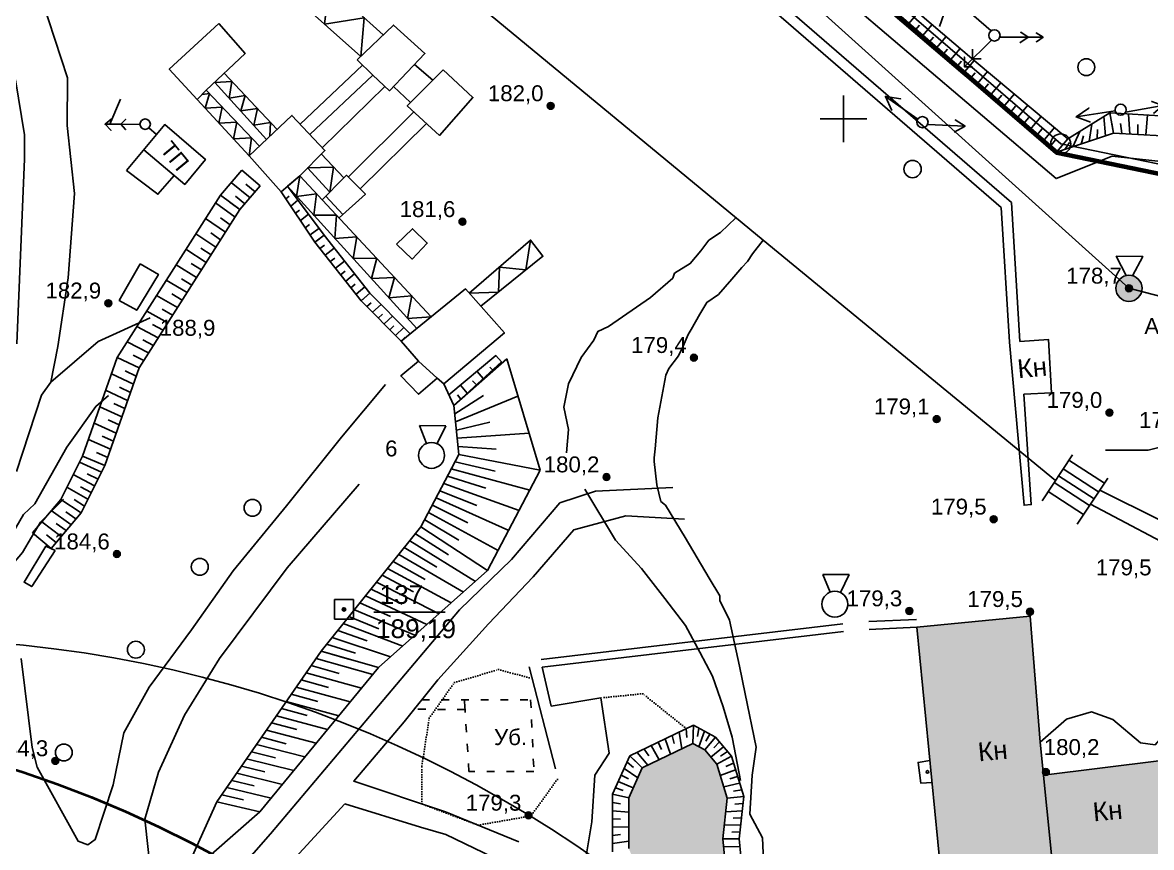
# Model space of a CAD drawing. Header units: millimetres. Extents: x 6127 to 9314, y 4730 to 7085.
# Drawn here: x 7224.8 to 7465.7, y 6244.3 to 6420.5 of the extents above; entities that cross this region are included whole.
import ezdxf

# ---------------------------------------------------------------- set-up
doc = ezdxf.new("R2010")
doc.units = ezdxf.units.MM
doc.header["$LTSCALE"] = 0.7
doc.linetypes.add('ACAD_ISO03W100', pattern=[30, 12, -18])
doc.linetypes.add('ACAD_ISO07W100', pattern=[3, 0, -3])
for name, color, linetype in [('відм', 14, 'Continuous'), ('горизонталі', 22, 'Continuous'), ('горный отвод', 7, 'Continuous'), ('дерево', 7, 'Continuous'), ('кущ', 7, 'Continuous'), ('Откос', 7, 'Continuous'), ('чорн', 255, 'Continuous')]:
    doc.layers.add(name, color=color, linetype=linetype)
doc.layers.add('ИзосеймРадиус', color=90, linetype='Continuous', lineweight=30)
doc.styles.get("Standard").update_dxf_attribs({"font": 'arial.ttf'})

msp = doc.modelspace()

# ---------------------------------------------------------------- hatches: boundary and pattern name
at = {"layer": 'відм', "ltscale": 0.2, "true_color": 0x000000}
h = msp.add_hatch(color=18, dxfattribs=at)
h.dxf.hatch_style = 1
h.paths.add_polyline_path([(7338.22, 6402.75, 1), (7336.76, 6402.75, 1)])
h = msp.add_hatch(color=18, dxfattribs=at)
h.dxf.hatch_style = 1
h.paths.add_polyline_path([(7319.39, 6377.99, 1), (7317.93, 6378, 1)])
h = msp.add_hatch(color=18, dxfattribs=at)
h.dxf.hatch_style = 1
h.paths.add_polyline_path([(7461.69, 6363.77, 1), (7460.22, 6363.77, 1)])
h = msp.add_hatch(color=18, dxfattribs=at)
h.dxf.hatch_style = 1
h.paths.add_polyline_path([(7243.78, 6360.59, 1), (7242.32, 6360.59, 1)])
h = msp.add_hatch(color=18, dxfattribs=at)
h.dxf.hatch_style = 1
h.paths.add_polyline_path([(7368.79, 6348.95, 1), (7367.33, 6348.95, 1)])
h = msp.add_hatch(color=18, dxfattribs=at)
h.dxf.hatch_style = 1
h.paths.add_polyline_path([(7457.51, 6337.22, 1), (7456.04, 6337.22, 1)])
h = msp.add_hatch(color=18, dxfattribs=at)
h.dxf.hatch_style = 1
h.paths.add_polyline_path([(7420.62, 6335.83, 1), (7419.16, 6335.83, 1)])
h = msp.add_hatch(color=18, dxfattribs=at)
h.dxf.hatch_style = 1
h.paths.add_polyline_path([(7350.15, 6323.45, 1), (7348.68, 6323.45, 1)])
h = msp.add_hatch(color=18, dxfattribs=at)
h.dxf.hatch_style = 1
h.paths.add_polyline_path([(7432.8, 6314.43, 1), (7431.34, 6314.44, 1)])
h = msp.add_hatch(color=18, dxfattribs=at)
h.dxf.hatch_style = 1
h.paths.add_polyline_path([(7245.62, 6307, 1), (7244.16, 6307, 1)])
h = msp.add_hatch(color=18, dxfattribs=at)
h.dxf.hatch_style = 1
h.paths.add_polyline_path([(7414.8, 6294.84, 1), (7413.33, 6294.84, 1)])
h = msp.add_hatch(color=18, dxfattribs=at)
h.dxf.hatch_style = 1
h.paths.add_polyline_path([(7440.55, 6294.69, 1), (7439.09, 6294.69, 1)])
h = msp.add_hatch(color=18, dxfattribs=at)
h.dxf.hatch_style = 1
h.paths.add_polyline_path([(7232.49, 6262.82, 1), (7231.02, 6262.82, 1)])
h = msp.add_hatch(color=18, dxfattribs=at)
h.dxf.hatch_style = 1
h.paths.add_polyline_path([(7443.94, 6260.44, 1), (7442.48, 6260.44, 1)])
h = msp.add_hatch(color=18, dxfattribs=at)
h.dxf.hatch_style = 1
h.paths.add_polyline_path([(7333.49, 6251.19, 1), (7332.02, 6251.19, 1)])
at = {"layer": 'чорн', "ltscale": 0.2}
h = msp.add_hatch(color=2, dxfattribs=at)
h.dxf.hatch_style = 1
h.paths.add_polyline_path([(7089.1, 6451.68), (7081.98, 6435.76), (7110.77, 6424.73), (7117.27, 6440.45)])
h.paths.add_polyline_path([(7142.42, 6422.35), (7135.94, 6417.95), (7142.08, 6408.81), (7139.29, 6406.61), (7144.8, 6399.87), (7153.1, 6405.91), (7153.26, 6407.27)])
h.paths.add_polyline_path([(7167.57, 6467.14), (7161.37, 6460.44), (7176.32, 6447.96), (7186.31, 6458.86), (7181.36, 6462.95), (7177.65, 6459.21)])
h.paths.add_polyline_path([(7337.2, 6163.56), (7317.34, 6169.78), (7314.83, 6161.88), (7335.27, 6155.81)])
h.paths.add_polyline_path([(7442.68, 6259.93, -0.347605), (7442.59, 6260.83), (7441.99, 6266.81), (7439.88, 6293.76), (7415.69, 6291.4), (7421.32, 6233.26, -0.429974), (7422.08, 6232.52), (7426.98, 6232.96), (7445.21, 6234.83)])
h.paths.add_polyline_path([(7467.35, 6262.85), (7443.71, 6259.9, -0.319893), (7442.86, 6259.79), (7442.7, 6259.77), (7445.21, 6234.83), (7470.18, 6237.38)])
h.paths.add_polyline_path([(7470.18, 6237.38), (7445.21, 6234.83), (7446.19, 6224.99), (7471.19, 6228.29)])
h.paths.add_polyline_path([(7490.17, 6202.85), (7453.53, 6198.83), (7455.63, 6173.52), (7492.33, 6178.02)])
h.paths.add_polyline_path([(7502.15, 6204.16), (7490.17, 6202.85), (7492.33, 6178.02), (7503.32, 6179.37)])
h.paths.add_polyline_path([(7489.79, 6264.41), (7484.64, 6263.85), (7484.21, 6266.64), (7476.61, 6265.78), (7481.26, 6230.53), (7494.81, 6231.9)])
h.paths.add_polyline_path([(7605.91, 6233.57), (7576.31, 6235.14), (7575.5, 6215.55), (7605.11, 6214.88)])
h.paths.add_polyline_path([(7635.46, 6231.28), (7616.46, 6232.2), (7615.78, 6219.39), (7634.86, 6218.65)])
h.paths.add_polyline_path([(7629.1, 6237.04), (7616.76, 6237.44), (7616.46, 6232.2), (7629.1, 6231.59)])
h.paths.add_polyline_path([(7541.73, 6281.35), (7539.44, 6275.22), (7543.85, 6273.77), (7543.04, 6272.05), (7551.3, 6269.4), (7552.62, 6272.72), (7578.65, 6264.84), (7579.55, 6267.98), (7579.55, 6269.81)])
h.paths.add_polyline_path([(7607.16, 6261.15), (7582.56, 6262.48), (7582.55, 6254.24), (7607.15, 6253.63)])
h.paths.add_polyline_path([(7657.49, 6203.44), (7643.22, 6202.27), (7645.02, 6189.86), (7658.59, 6191.58)])
h.paths.add_polyline_path([(7634.29, 6198.53), (7600.66, 6194.64), (7601.56, 6187.72), (7601.95, 6184.1), (7635.22, 6188.13)])
h.paths.add_polyline_path([(7643.46, 6096.07), (7629.22, 6094.03), (7629.87, 6087.95), (7632.94, 6088.41), (7633.21, 6086.21), (7636.12, 6086.6), (7635.87, 6088.8), (7638.97, 6089.28), (7639.31, 6086.81), (7642.08, 6087.17), (7641.78, 6089.71), (7644.34, 6090.06)])
h.paths.add_polyline_path([(7094.55, 6434.2), (7101.96, 6431.47), (7104.38, 6438.05), (7096.97, 6440.78)], flags=24)
h.paths.add_polyline_path([(7139.86, 6410.84), (7144.87, 6404.74), (7150.29, 6409.18), (7145.27, 6415.29)], flags=25)
h.paths.add_polyline_path([(7168.77, 6455.18), (7176.18, 6452.45), (7178.6, 6459.03), (7171.19, 6461.76)], flags=24)
h.paths.add_polyline_path([(7427.66, 6260.39), (7435.96, 6261.18), (7435.18, 6269.38), (7426.88, 6268.59)], flags=24)
h.paths.add_polyline_path([(7452.2, 6247.57), (7460.5, 6248.36), (7459.72, 6256.56), (7451.42, 6255.77)], flags=24)
h.paths.add_polyline_path([(7456.28, 6226.73), (7464.58, 6227.52), (7463.8, 6235.73), (7455.5, 6234.94)], flags=24)
h.paths.add_polyline_path([(7468.9, 6181.83), (7477.2, 6182.62), (7476.42, 6190.83), (7468.12, 6190.04)], flags=24)
h.paths.add_polyline_path([(7493.22, 6185.32), (7501.53, 6186.11), (7500.75, 6194.32), (7492.44, 6193.53)], flags=24)
h.paths.add_polyline_path([(7480.81, 6242.64), (7489.11, 6243.43), (7488.33, 6251.63), (7480.02, 6250.84)], flags=24)
h.paths.add_polyline_path([(7586.89, 6219.95), (7595.2, 6220.74), (7594.42, 6228.94), (7586.11, 6228.15)], flags=24)
h.paths.add_polyline_path([(7621.86, 6220.53), (7630.16, 6221.32), (7629.38, 6229.53), (7621.08, 6228.74)], flags=24)
h.paths.add_polyline_path([(7544.36, 6271.72), (7552.66, 6272.51), (7551.88, 6280.71), (7543.58, 6279.92)], flags=24)
h.paths.add_polyline_path([(7589.26, 6253.03), (7597.57, 6253.82), (7596.79, 6262.03), (7588.48, 6261.24)], flags=9)
h.paths.add_polyline_path([(7647.29, 6193.03), (7655.59, 6193.82), (7654.81, 6202.03), (7646.51, 6201.24)], flags=24)
h.paths.add_polyline_path([(7615.11, 6184.68), (7623.41, 6185.47), (7622.63, 6193.68), (7614.33, 6192.89)], flags=25)
h.paths.add_polyline_path([(7631.58, 6087.21), (7639.89, 6088), (7639.1, 6096.2), (7630.8, 6095.41)], flags=9)
at = {"layer": 'чорн', "ltscale": 0.2, "true_color": 0x000000, "transparency": 33554687}
h = msp.add_hatch(color=18, dxfattribs=at)
h.dxf.hatch_style = 1
h.paths.add_polyline_path([(7463.74, 6363.77, 1), (7458.17, 6363.77, 1)])
at = {"layer": 'чорн', "ltscale": 0.2, "true_color": 0x000000}
h = msp.add_hatch(color=18, dxfattribs=at)
h.dxf.hatch_style = 1
h.paths.add_polyline_path([(7293.74, 6295.17, 1), (7293, 6295.17, 1)])
h = msp.add_hatch(color=18, dxfattribs=at)
h.dxf.hatch_style = 1
h.paths.add_polyline_path([(7354.16, 6254.93), (7354.15, 6244.12), (7357.28, 6236.9), (7363.18, 6231.66), (7371.9, 6229.86), (7374.37, 6231.09), (7375.05, 6237.89), (7374.28, 6246.15), (7375.18, 6254.84), (7372.95, 6262.11), (7370.43, 6265.16), (7367.87, 6266.53), (7357.06, 6261.32)])

# ---------------------------------------------------------------- linework, layer by layer
at = {"color": 18, "ltscale": 0.2, "true_color": 0x000000, "transparency": 33554687}
for p, q in [((7190.9, 6607.09), (7460.95, 6363.77)), ((7460.95, 6363.77), (7619.62, 6322.79))]:
    msp.add_line(p, q, dxfattribs=at)
at = {"color": 1, "ltscale": 0.2, "transparency": 33554687}
msp.add_circle((7198.6, 6030.85), 258, dxfattribs=at)
at = {"layer": 'відм', "color": 18, "ltscale": 0.2, "true_color": 0x000000}
for centre in [(7337.49, 6402.75), (7318.66, 6377.99), (7460.95, 6363.77), (7243.05, 6360.59), (7368.06, 6348.95), (7456.78, 6337.22), (7419.89, 6335.83), (7349.41, 6323.45), (7432.07, 6314.44), (7244.89, 6307), (7414.06, 6294.84), (7439.82, 6294.69), (7231.75, 6262.82), (7443.21, 6260.44), (7332.76, 6251.19)]:
    msp.add_circle(centre, 0.733, dxfattribs=at)
at = {"layer": 'горизонталі', "color": 18, "true_color": 0x000000}
for points in [[(7477.69, 6452.72), (7463.11, 6447.81), (7452.89, 6444.38), (7445.12, 6439.17), (7438.61, 6434.81), (7432.12, 6428.64), (7429.84, 6426.47), (7425.04, 6425.63), (7421.4, 6422.36), (7420.52, 6419.72)], [(7340.88, 6328.64), (7341.31, 6333.62), (7340.27, 6338.4), (7341.32, 6343.37), (7344.02, 6348.97), (7346.72, 6352.7), (7347.55, 6354.57), (7349.84, 6355.61), (7358.77, 6361.82), (7363.54, 6365.96), (7363.96, 6367), (7367.28, 6369.07), (7369.57, 6371.77), (7371.23, 6374.05), (7373.72, 6375.7), (7377.05, 6378.81)], [(7383.1, 6238.16), (7382.7, 6246.39), (7380.04, 6251.42), (7380.51, 6259.77), (7381.37, 6265.78), (7379.01, 6277.14), (7377.78, 6283.02), (7375.7, 6292.91), (7373.63, 6297.07), (7373.63, 6298.1), (7371.35, 6301.84), (7366.18, 6310.56), (7362.03, 6317.41), (7361, 6318.24), (7360.17, 6321.77), (7359.56, 6326.75), (7359.56, 6327.58), (7359.77, 6329.45), (7360.4, 6336.09), (7362.07, 6345.22), (7362.69, 6346.67), (7364.77, 6349.36), (7365.81, 6351.44), (7366.85, 6353.93), (7367.47, 6354.96), (7369.35, 6358.28), (7370.8, 6360.77), (7373.29, 6362.42), (7376.2, 6365.74), (7378.28, 6368.23), (7379.52, 6369.47), (7380.56, 6371.13), (7382.85, 6374.03)], [(7230.81, 6343.74), (7240.89, 6352.38), (7252.01, 6357.49)], [(7222.1, 6310.55), (7224.96, 6315.43), (7227.4, 6317.73), (7234.17, 6329.83), (7240.38, 6338.55), (7243.1, 6340.84)], [(7233.46, 6318.7), (7228.58, 6313.83), (7226.69, 6310.63), (7224.74, 6307.32), (7221.53, 6303.54)], [(7344.78, 6320.85), (7351.32, 6310), (7356.87, 6303.88), (7361.83, 6297.5), (7366.31, 6291.73), (7369.33, 6286.01), (7372.02, 6280.92), (7374.34, 6274.39), (7376.24, 6267.86), (7377.38, 6261.99), (7378.03, 6258.66)], [(7544.82, 6264.76), (7535.85, 6261.3), (7528.87, 6257.43), (7518.37, 6250.79), (7514.52, 6250.29), (7507.54, 6255.46), (7500.18, 6264.6), (7492.87, 6272.13), (7486.4, 6278.8), (7481.53, 6280.97), (7476.26, 6280.98), (7470.99, 6276.42), (7468.96, 6269.05), (7466.53, 6266.22), (7463.41, 6266.67), (7457.5, 6271.65), (7452.93, 6273.31), (7447.62, 6271.7), (7441.99, 6266.81)]]:
    msp.add_lwpolyline(points, dxfattribs=at)
at = {"layer": 'горный отвод', "color": 18, "ltscale": 0.2, "true_color": 0x000000}
for points in [[(6833.81, 6399.02), (7050.49, 6541.99), (7159.64, 6603.79), (7192.72, 6605.52), (7214.71, 6594.41), (7446.38, 6394.62), (7812.87, 6318.98), (7813.33, 6270.44), (8212.54, 6212.33), (8210.56, 6196.61), (8228.28, 6077.75), (8075.07, 6062.83), (7942.18, 6050.2), (7867.23, 6042.06), (7881.29, 5852.33), (7884.37, 5811.65), (7998.72, 5796.99), (8009.93, 5714.66)], [(6920.99, 5597.24), (6918.57, 5727.75), (6921.2, 5779.95), (6861.62, 5921.06), (6818.67, 5957.18), (6574.79, 6074.63), (6708.61, 6295.21), (6826.26, 6401.67), (6833.8, 6396.61), (7051.54, 6540.28), (7160.22, 6601.81), (7192.29, 6603.48), (7213.58, 6592.73), (7445.46, 6392.76), (7810.88, 6317.34), (7811.33, 6268.71), (8210.3, 6210.63), (8208.53, 6196.59), (8208.57, 6196.32)], [(6920.99, 5597.24), (6918.58, 5727.75), (6921.21, 5779.95), (6861.62, 5921.06), (6818.67, 5957.19), (6574.8, 6074.63), (6708.61, 6295.21), (6826.26, 6401.67), (6833.8, 6396.61), (7051.54, 6540.27), (7160.22, 6601.81), (7192.29, 6603.48), (7213.58, 6592.73), (7445.46, 6392.75), (7810.88, 6317.34), (7811.33, 6268.7), (8210.3, 6210.62), (8208.53, 6196.59), (8208.57, 6196.32)], [(6920.99, 5597.24), (6918.58, 5727.75), (6921.21, 5779.95), (6861.62, 5921.06), (6818.67, 5957.19), (6574.8, 6074.63), (6708.61, 6295.21), (6826.26, 6401.67), (6833.8, 6396.61), (7051.54, 6540.27), (7160.22, 6601.81), (7192.29, 6603.48), (7213.58, 6592.73), (7445.46, 6392.75), (7810.88, 6317.34), (7811.33, 6268.7), (8210.3, 6210.62), (8208.53, 6196.59), (8208.57, 6196.32)], [(6920.99, 5597.24), (6918.58, 5727.75), (6921.21, 5779.95), (6861.62, 5921.06), (6818.67, 5957.19), (6574.8, 6074.63), (6708.62, 6295.21), (6826.26, 6401.67), (6833.8, 6396.61), (7051.54, 6540.27), (7160.22, 6601.81), (7192.29, 6603.48), (7213.58, 6592.73), (7445.46, 6392.75), (7810.87, 6317.34), (7811.33, 6268.7), (8210.29, 6210.62), (8208.53, 6196.59), (8208.57, 6196.32)]]:
    msp.add_lwpolyline(points, dxfattribs=at)
at = {"layer": 'горный отвод', "color": 18, "lineweight": 200, "ltscale": 0.2, "true_color": 0x000000}
msp.add_lwpolyline([(6920.99, 5597.24), (6918.57, 5727.75), (6921.2, 5779.95), (6861.62, 5921.06), (6818.67, 5957.18), (6574.79, 6074.63), (6708.61, 6295.21), (6826.26, 6401.68), (6833.8, 6396.61), (7051.54, 6540.28), (7160.22, 6601.81), (7192.29, 6603.48), (7213.58, 6592.73), (7445.46, 6392.76), (7810.88, 6317.34), (7811.34, 6268.71), (8210.3, 6210.63), (8208.53, 6196.59), (8208.57, 6196.32)], dxfattribs=at)
at = {"layer": 'горный отвод', "color": 18, "ltscale": 0.2, "true_color": 0x000000}
msp.add_circle((7414.74, 6389.24), 1.85, dxfattribs=at)
at = {"layer": 'дерево', "color": 18, "ltscale": 0.2, "true_color": 0x000000}
for centre in [(7451.84, 6411.01), (7273.83, 6316.88), (7262.58, 6304.28), (7248.95, 6286.57), (7233.55, 6264.62)]:
    msp.add_circle(centre, 1.8, dxfattribs=at)
at = {"layer": 'ИзосеймРадиус', "color": 5, "lineweight": 40, "ltscale": 0.2, "transparency": 33554687}
msp.add_ellipse((7154.81, 5857.6), major_axis=(6.57, -414.64), ratio=0.737732, dxfattribs=at)
at = {"layer": 'кущ', "color": 18, "ltscale": 0.2, "true_color": 0x000000}
msp.add_circle((7446.38, 6394.62), 2.14, dxfattribs=at)
at = {"layer": 'Откос', "color": 18, "true_color": 0x000000}
for p, q in [((7413.51, 6419.81), (7415.95, 6422.68)), ((7415, 6418.53), (7416.22, 6419.97)), ((7416.5, 6417.25), (7418.94, 6420.13)), ((7417.99, 6415.98), (7419.21, 6417.41)), ((7419.49, 6414.7), (7421.92, 6417.58)), ((7422.47, 6412.15), (7424.91, 6415.02)), ((7420.98, 6413.42), (7422.2, 6414.86)), ((7423.97, 6410.87), (7425.19, 6412.31)), ((7425.46, 6409.59), (7427.9, 6412.47)), ((7425.46, 6409.59), (7427.9, 6412.47)), ((7426.89, 6408.39), (7428.11, 6409.83)), ((7428.33, 6407.2), (7430.76, 6410.08)), ((7429.76, 6406), (7430.97, 6407.44)), ((7431.19, 6404.8), (7433.62, 6407.68)), ((7432.62, 6403.6), (7433.84, 6405.04)), ((7434.05, 6402.4), (7436.48, 6405.29)), ((7435.49, 6401.21), (7436.7, 6402.65)), ((7436.92, 6400.01), (7439.34, 6402.89)), ((7438.35, 6398.81), (7439.56, 6400.25)), ((7439.78, 6397.61), (7442.21, 6400.5)), ((7442.64, 6395.21), (7445.07, 6398.1)), ((7441.21, 6396.41), (7442.42, 6397.86)), ((7445.51, 6392.82), (7447.93, 6395.71)), ((7444.08, 6394.02), (7445.29, 6395.46)), ((7367.96, 6270.43), (7367.87, 6266.53)), ((7367.96, 6270.43), (7367.87, 6266.53)), ((7363.44, 6268.25), (7363.86, 6266.52)), ((7364.95, 6268.98), (7365.47, 6265.37)), ((7366.45, 6269.7), (7366.56, 6267.83)), ((7369.14, 6269.8), (7368.82, 6267.99)), ((7370.31, 6269.16), (7369.15, 6265.85)), ((7371.49, 6268.53), (7370.64, 6267.02)), ((7358.93, 6266.08), (7360.67, 6263.06)), ((7360.44, 6266.8), (7361.15, 6265.22)), ((7361.94, 6267.53), (7363.07, 6264.22)), ((7372.67, 6267.89), (7370.43, 6265.16)), ((7372.67, 6267.89), (7370.43, 6265.16)), ((7374.37, 6265.84), (7371.69, 6263.64)), ((7373.52, 6266.87), (7372.29, 6265.63)), ((7354.42, 6263.9), (7355.74, 6262.61)), ((7354.42, 6263.9), (7357.06, 6261.32)), ((7355.93, 6264.62), (7358.26, 6261.9)), ((7357.43, 6265.35), (7358.45, 6263.91)), ((7376.06, 6263.79), (7372.95, 6262.11)), ((7376.06, 6263.79), (7372.95, 6262.11)), ((7375.22, 6264.82), (7373.77, 6263.85)), ((7353.18, 6261.16), (7356.09, 6259.19)), ((7353.8, 6262.53), (7355.19, 6261.39)), ((7376.95, 6260.92), (7373.69, 6259.69)), ((7376.51, 6262.36), (7374.91, 6261.63)), ((7351.93, 6258.42), (7355.13, 6257.06)), ((7352.55, 6259.79), (7354.08, 6258.96)), ((7377.39, 6259.49), (7375.73, 6258.98)), ((7351.31, 6257.05), (7352.98, 6256.52)), ((7377.83, 6258.05), (7374.44, 6257.27)), ((7378.27, 6256.62), (7376.54, 6256.34)), ((7350.68, 6253.93), (7352.42, 6253.66)), ((7350.69, 6255.68), (7354.16, 6254.93)), ((7350.69, 6255.68), (7354.16, 6254.93)), ((7378.71, 6255.19), (7375.18, 6254.84)), ((7378.71, 6255.19), (7375.18, 6254.84)), ((7378.55, 6253.68), (7376.79, 6253.54)), ((7350.68, 6252.17), (7354.15, 6251.84)), ((7378.4, 6252.17), (7374.88, 6251.95)), ((7350.68, 6250.42), (7352.42, 6250.36)), ((7350.68, 6248.67), (7354.15, 6248.75)), ((7378.08, 6249.15), (7374.58, 6249.05)), ((7378.24, 6250.66), (7376.48, 6250.58)), ((7350.68, 6246.91), (7352.41, 6247.06)), ((7377.92, 6247.64), (7376.17, 6247.62)), ((7350.67, 6245.16), (7354.15, 6245.67)), ((7377.76, 6246.14), (7374.28, 6246.15)), ((7377.92, 6244.48), (7374.43, 6244.5)), ((7377.76, 6246.14), (7376.02, 6246.14))]:
    msp.add_line(p, q, dxfattribs=at)
at = {"layer": 'Откос', "color": 18, "ltscale": 0.15, "true_color": 0x000000}
for p, q in [((7457.66, 6396.92), (7456.85, 6401.23)), ((7461.12, 6396.73), (7460.86, 6401)), ((7464.58, 6396.53), (7464.87, 6400.78)), ((7452.45, 6395.16), (7453.03, 6398.86)), ((7455.93, 6396.33), (7455.58, 6400.44)), ((7457.66, 6396.92), (7457.26, 6399.08)), ((7459.39, 6396.82), (7459.12, 6398.97)), ((7462.85, 6396.63), (7462.86, 6398.76)), ((7445.51, 6392.82), (7447.93, 6395.71)), ((7448.98, 6393.99), (7450.48, 6397.29)), ((7450.72, 6394.58), (7451.24, 6396.33)), ((7454.19, 6395.75), (7454.25, 6397.7)), ((7447.24, 6393.4), (7448.22, 6394.95))]:
    msp.add_line(p, q, dxfattribs=at)
at = {"layer": 'Откос', "color": 18, "ltscale": 0.5, "true_color": 0x000000}
for p, q in [((7275.5, 6385.66), (7271.58, 6389.02)), ((7273.31, 6383.12), (7269.28, 6386.34)), ((7271.13, 6380.58), (7266.98, 6383.66)), ((7274.4, 6384.39), (7272.42, 6386.04)), ((7279.95, 6384.41), (7281.28, 6385.56)), ((7270.11, 6378.97), (7265.93, 6382.01)), ((7271.13, 6380.58), (7269.06, 6382.12)), ((7272.22, 6381.85), (7270.18, 6383.43)), ((7280.98, 6382.88), (7281.69, 6383.47)), ((7282.01, 6381.34), (7283.52, 6382.57)), ((7269.08, 6377.36), (7266.98, 6378.86)), ((7283.04, 6379.8), (7283.84, 6380.43)), ((7284.06, 6378.26), (7285.76, 6379.58)), ((7268.06, 6375.75), (7263.83, 6378.71)), ((7285.09, 6376.72), (7285.99, 6377.4)), ((7286.12, 6375.18), (7288.01, 6376.58)), ((7266.01, 6372.53), (7261.73, 6375.41)), ((7267.04, 6374.14), (7264.91, 6375.6)), ((7287.14, 6373.64), (7289.13, 6375.09)), ((7287.14, 6373.64), (7288.13, 6374.37)), ((7263.96, 6369.3), (7259.64, 6372.11)), ((7264.99, 6370.91), (7262.84, 6372.34)), ((7288.24, 6372.25), (7289.23, 6372.98)), ((7289.34, 6370.86), (7291.3, 6372.34)), ((7290.45, 6369.47), (7291.41, 6370.22)), ((7291.55, 6368.07), (7293.47, 6369.6)), ((7261.91, 6366.08), (7257.54, 6368.81)), ((7262.94, 6367.69), (7260.76, 6369.08)), ((7292.65, 6366.68), (7293.6, 6367.45)), ((7293.75, 6365.29), (7295.64, 6366.85)), ((7259.87, 6362.86), (7255.44, 6365.51)), ((7260.89, 6364.47), (7258.69, 6365.82)), ((7294.85, 6363.9), (7295.78, 6364.69)), ((7257.82, 6359.64), (7253.34, 6362.21)), ((7258.84, 6361.25), (7256.62, 6362.56)), ((7295.95, 6362.51), (7297.81, 6364.11)), ((7297.05, 6361.11), (7298.89, 6362.74)), ((7297.05, 6361.11), (7297.97, 6361.93)), ((7298.27, 6359.88), (7299.18, 6360.7)), ((7299.49, 6358.64), (7301.3, 6360.29)), ((7255.77, 6356.42), (7251.25, 6358.91)), ((7256.79, 6358.03), (7254.55, 6359.3)), ((7300.7, 6357.4), (7301.6, 6358.24)), ((7301.92, 6356.17), (7303.71, 6357.85)), ((7253.72, 6353.19), (7249.15, 6355.62)), ((7254.75, 6354.81), (7252.47, 6356.04)), ((7303.14, 6354.93), (7304.02, 6355.78)), ((7304.36, 6353.69), (7306.12, 6355.4)), ((7251.67, 6349.97), (7247.05, 6352.32)), ((7252.7, 6351.58), (7250.4, 6352.77)), ((7305.57, 6352.46), (7306.45, 6353.32)), ((7249.63, 6346.75), (7244.95, 6349.02)), ((7249.63, 6346.75), (7244.95, 6349.02)), ((7250.65, 6348.36), (7248.33, 6349.51)), ((7316.85, 6338.72), (7328.11, 6348.68)), ((7248.41, 6343.28), (7243.72, 6345.5)), ((7249.02, 6345.01), (7246.68, 6346.14)), ((7247.19, 6339.8), (7242.49, 6341.99)), ((7247.8, 6341.54), (7245.45, 6342.64)), ((7317.03, 6336.98), (7323.16, 6340.85)), ((7317.2, 6335.24), (7330.49, 6340.76)), ((7245.97, 6336.33), (7241.26, 6338.47)), ((7246.58, 6338.06), (7244.23, 6339.15)), ((7245.37, 6334.59), (7243.01, 6335.65)), ((7244.76, 6332.85), (7240.03, 6334.96)), ((7317.37, 6333.49), (7324.53, 6335.14)), ((7243.54, 6329.38), (7238.8, 6331.44)), ((7244.15, 6331.11), (7241.78, 6332.16)), ((7317.55, 6331.75), (7332.87, 6332.83)), ((7242.93, 6327.64), (7240.56, 6328.66)), ((7317.72, 6330.01), (7325.89, 6329.44)), ((7317.9, 6328.27), (7335.25, 6324.91)), ((7317.9, 6328.27), (7335.25, 6324.91)), ((7241.59, 6324.46), (7236.9, 6326.6)), ((7242.32, 6325.9), (7237.57, 6327.93)), ((7242.32, 6325.9), (7239.95, 6326.91)), ((7317.09, 6326.72), (7325.61, 6324.74)), ((7240.14, 6321.58), (7235.56, 6323.96)), ((7240.87, 6323.02), (7238.55, 6324.15)), ((7315.47, 6323.62), (7323.68, 6321.05)), ((7316.28, 6325.17), (7333.01, 6320.62)), ((7238.68, 6318.7), (7234.23, 6321.32)), ((7239.41, 6320.14), (7237.15, 6321.39)), ((7314.66, 6322.08), (7330.77, 6316.33)), ((7237.23, 6315.82), (7232.89, 6318.68)), ((7237.23, 6315.82), (7232.89, 6318.68)), ((7237.95, 6317.26), (7235.76, 6318.63)), ((7313.04, 6318.98), (7328.53, 6312.04)), ((7313.85, 6320.53), (7321.75, 6317.36)), ((7235.09, 6313.28), (7230.89, 6316.28)), ((7312.23, 6317.43), (7319.82, 6313.67)), ((7232.96, 6310.73), (7228.88, 6313.89)), ((7236.16, 6314.55), (7234.02, 6316.01)), ((7310.61, 6314.34), (7317.89, 6309.97)), ((7311.42, 6315.88), (7326.28, 6307.76)), ((7230.83, 6308.19), (7226.88, 6311.5)), ((7234.03, 6312), (7231.96, 6313.55)), ((7309.8, 6312.79), (7324.04, 6303.47)), ((7309.8, 6312.79), (7324.04, 6303.47)), ((7231.9, 6309.46), (7229.89, 6311.08)), ((7307.43, 6309.84), (7321.45, 6301.16)), ((7308.62, 6311.31), (7315.68, 6306.81)), ((7305.06, 6306.89), (7318.86, 6298.86)), ((7306.25, 6308.37), (7313.2, 6304.19)), ((7303.88, 6305.42), (7310.72, 6301.56)), ((7301.51, 6302.47), (7308.24, 6298.94)), ((7302.69, 6303.94), (7316.27, 6296.56)), ((7299.14, 6299.52), (7305.76, 6296.31)), ((7300.32, 6301), (7313.68, 6294.25)), ((7297.95, 6298.05), (7311.09, 6291.95)), ((7295.58, 6295.1), (7308.5, 6289.64)), ((7296.77, 6296.57), (7303.28, 6293.68)), ((7293.21, 6292.15), (7305.91, 6287.34)), ((7294.4, 6293.63), (7300.8, 6291.06)), ((7292.03, 6290.68), (7298.32, 6288.43)), ((7289.66, 6287.73), (7295.84, 6285.81)), ((7290.84, 6289.2), (7303.32, 6285.04)), ((7288.47, 6286.26), (7300.74, 6282.73)), ((7288.47, 6286.26), (7294.6, 6284.49)), ((7286.35, 6283.19), (7292.34, 6281.49)), ((7287.41, 6284.72), (7299.53, 6281.27)), ((7284.24, 6280.12), (7290.07, 6278.49)), ((7285.29, 6281.65), (7297.11, 6278.33)), ((7283.18, 6278.59), (7294.7, 6275.4)), ((7281.06, 6275.52), (7292.29, 6272.47)), ((7282.12, 6277.05), (7287.8, 6275.49)), ((7280, 6273.98), (7285.54, 6272.49)), ((7277.88, 6270.92), (7283.27, 6269.49)), ((7278.94, 6272.45), (7289.87, 6269.53)), ((7276.82, 6269.38), (7287.46, 6266.6)), ((7274.7, 6266.31), (7285.04, 6263.67)), ((7275.76, 6267.85), (7281, 6266.49)), ((7272.58, 6263.25), (7282.63, 6260.74)), ((7273.64, 6264.78), (7278.74, 6263.49)), ((7271.52, 6261.71), (7276.47, 6260.49)), ((7269.4, 6258.64), (7274.2, 6257.49)), ((7270.46, 6260.18), (7280.21, 6257.8)), ((7268.34, 6257.11), (7277.8, 6254.87)), ((7266.22, 6254.04), (7275.39, 6251.94)), ((7267.28, 6255.58), (7271.94, 6254.49))]:
    msp.add_line(p, q, dxfattribs=at)
at = {"layer": 'чорн', "color": 18, "true_color": 0x000000}
for p, q in [((7362.18, 6468.64), (7427.9, 6412.47)), ((7359.73, 6465.77), (7425.46, 6409.59)), ((7427.9, 6412.47), (7447.93, 6395.71)), ((7425.46, 6409.59), (7445.51, 6392.82)), ((7367.96, 6270.43), (7354.42, 6263.9)), ((7372.67, 6267.89), (7367.96, 6270.43)), ((7367.87, 6266.53), (7357.06, 6261.32)), ((7370.43, 6265.16), (7367.87, 6266.53)), ((7376.06, 6263.79), (7372.67, 6267.89)), ((7354.42, 6263.9), (7350.69, 6255.68)), ((7372.95, 6262.11), (7370.43, 6265.16)), ((7378.71, 6255.19), (7376.06, 6263.79)), ((7357.06, 6261.32), (7354.16, 6254.93)), ((7375.18, 6254.84), (7372.95, 6262.11)), ((7350.69, 6255.68), (7350.67, 6243.41)), ((7354.16, 6254.93), (7354.15, 6244.12)), ((7374.28, 6246.15), (7375.18, 6254.84)), ((7377.76, 6246.14), (7378.71, 6255.19)), ((7375.05, 6237.89), (7374.28, 6246.15)), ((7378.54, 6237.88), (7377.76, 6246.14))]:
    msp.add_line(p, q, dxfattribs=at)
at = {"layer": 'чорн', "color": 18, "ltscale": 0.2, "true_color": 0x000000, "transparency": 33554687}
for p, q in [((7399.99, 6404.99), (7399.99, 6394.99)), ((7394.99, 6399.99), (7404.99, 6399.99)), ((7394.99, 6399.99), (7394.99, 6399.99)), ((7394.99, 6399.99), (7399.99, 6399.99))]:
    msp.add_line(p, q, dxfattribs=at)
at = {"layer": 'чорн', "color": 18, "ltscale": 0.15, "true_color": 0x000000}
for p, q in [((7447.93, 6395.71), (7456.85, 6401.23)), ((7456.85, 6401.23), (7468.87, 6400.55)), ((7445.51, 6392.82), (7457.66, 6396.92)), ((7457.66, 6396.92), (7468.04, 6396.34))]:
    msp.add_line(p, q, dxfattribs=at)
at = {"layer": 'чорн', "color": 18, "ltscale": 0.5, "true_color": 0x000000}
for p, q in [((7266.98, 6383.66), (7271.58, 6389.02)), ((7244.95, 6349.02), (7266.98, 6383.66)), ((7271.13, 6380.58), (7275.5, 6385.66)), ((7279.95, 6384.41), (7287.14, 6373.64)), ((7281.28, 6385.56), (7289.13, 6375.09)), ((7249.63, 6346.75), (7271.13, 6380.58)), ((7289.13, 6375.09), (7298.89, 6362.74)), ((7287.14, 6373.64), (7297.05, 6361.11)), ((7298.89, 6362.74), (7307.32, 6354.18)), ((7297.05, 6361.11), (7305.57, 6352.46)), ((7237.57, 6327.93), (7244.95, 6349.02)), ((7335.25, 6324.91), (7328.11, 6348.68)), ((7242.32, 6325.9), (7249.63, 6346.75)), ((7317.9, 6328.27), (7316.85, 6338.72)), ((7309.8, 6312.79), (7317.9, 6328.27)), ((7232.89, 6318.68), (7237.57, 6327.93)), ((7237.23, 6315.82), (7242.32, 6325.9)), ((7324.04, 6303.47), (7335.25, 6324.91)), ((7226.88, 6311.5), (7232.89, 6318.68)), ((7230.83, 6308.19), (7237.23, 6315.82)), ((7288.47, 6286.26), (7309.8, 6312.79)), ((7300.74, 6282.73), (7324.04, 6303.47)), ((7266.22, 6254.04), (7288.47, 6286.26)), ((7275.39, 6251.94), (7300.74, 6282.73)), ((7258.6, 6237.23), (7266.22, 6254.04)), ((7258.6, 6237.23), (7275.39, 6251.94))]:
    msp.add_line(p, q, dxfattribs=at)
at = {"layer": 'чорн', "color": 18, "ltscale": 0.2, "true_color": 0x000000}
for p, q in [((7315.09, 6334.42), (7309.49, 6334.43)), ((7309.49, 6334.43), (7311, 6330.64)), ((7313.24, 6330.59), (7315.09, 6334.42)), ((7401.19, 6302.63), (7395.6, 6302.64)), ((7395.6, 6302.64), (7397.19, 6298.88)), ((7399.34, 6298.8), (7401.19, 6302.63)), ((7299.75, 6294.58), (7314.94, 6294.56))]:
    msp.add_line(p, q, dxfattribs=at)
at = {"layer": 'чорн', "color": 18, "true_color": 0x000000}
for points in [[(7474.57, 6336.45), (7485.76, 6346.09), (7490.77, 6352.55), (7491.99, 6367.74), (7488.93, 6375.64), (7483.4, 6382.91), (7477.8, 6387.71), (7470.4, 6390.59), (7457.33, 6392), (7445.39, 6387.22), (7366.74, 6454.23), (7280.09, 6527.77), (7196.51, 6597.87)], [(7382.85, 6374.03), (7318.87, 6426.94), (7284.12, 6456.34), (7246.54, 6487.99), (7225.96, 6505.98), (7200.45, 6528.84), (7153.64, 6569.08)], [(7437.68, 6352.39), (7435.84, 6382.1), (7346.45, 6459.57), (7306.89, 6494.7), (7274.58, 6522), (7245.25, 6546.17), (7221.12, 6566.12)], [(7435.44, 6352.25), (7433.66, 6381.02), (7344.97, 6457.89), (7305.42, 6493), (7273.14, 6520.28), (7243.82, 6544.44), (7219.77, 6564.33)], [(7301.75, 6417.9), (7244.76, 6469.29), (7240.04, 6464.05), (7296.94, 6413.27)], [(7240.04, 6464.05), (7249.62, 6464.91), (7248.91, 6456.14), (7257.74, 6457.59), (7257.21, 6448.73), (7265.82, 6450.3), (7265.18, 6441.61), (7274.34, 6442.61), (7273.57, 6434.12), (7282.66, 6435.12), (7281.44, 6427.1), (7290.2, 6428.32), (7289.21, 6420.17), (7297.68, 6421.58), (7296.94, 6413.27)], [(7222.66, 6440.27), (7227.59, 6429.48), (7234.33, 6408.73), (7234.31, 6398.53), (7235.86, 6384.02), (7234.52, 6366.03), (7232.25, 6351.37), (7230.81, 6343.74), (7228.78, 6340.97), (7223.48, 6324.66)], [(7266.66, 6420.36), (7256.05, 6410.58), (7273.12, 6392.05)], [(7262.03, 6404.09), (7263.98, 6406.09), (7272.25, 6413.92), (7266.66, 6420.36)], [(7296.21, 6412.56), (7299.53, 6409.29), (7303.07, 6405.96), (7310.65, 6413.94), (7303.95, 6420.01), (7296.21, 6412.56)], [(7297.35, 6411.44), (7284.01, 6398.85)], [(7314.52, 6410.44), (7306.89, 6402.73), (7313.75, 6396.44), (7320.9, 6404.54), (7314.52, 6410.44)], [(7312.33, 6408.23), (7308.43, 6411.6)], [(7223.5, 6351.93), (7225.15, 6391.41), (7225.15, 6396.57), (7223.23, 6408.34)], [(7265.77, 6407.77), (7269.45, 6407.98), (7268.83, 6404.41), (7272.27, 6404.99), (7271.33, 6401.67), (7274.92, 6402.18), (7274.13, 6398.59), (7277.71, 6399.2), (7277.56, 6396.27)], [(7265.77, 6407.77), (7276.86, 6395.59)], [(7279.1, 6397.72), (7267.82, 6409.72)], [(7286.11, 6396.61), (7299.53, 6409.29)], [(7273.12, 6392.05), (7273.61, 6395.94), (7269.77, 6395.68), (7270.47, 6399.25), (7266.67, 6399.05), (7267.38, 6402.5), (7263.74, 6402.23), (7264.68, 6405.36), (7263.07, 6405.16)], [(7275.32, 6394.14), (7263.98, 6406.09)], [(7302.08, 6406.89), (7288.74, 6393.79)], [(7307.58, 6403.43), (7303.93, 6406.86)], [(7312.01, 6357.71), (7283.92, 6387.83), (7279.95, 6384.41), (7273.12, 6392.05), (7282.26, 6400.72), (7289.31, 6393.18), (7283.92, 6387.83), (7281.28, 6385.56), (7308.92, 6355.19)], [(7308.26, 6401.47), (7294.31, 6387.55)], [(7296.84, 6384.99), (7310.97, 6398.99)], [(7288.56, 6392.43), (7293.32, 6387.34)], [(7285.59, 6389.49), (7290.37, 6384.33), (7291.14, 6389.67), (7285.59, 6389.49)], [(7312.01, 6357.71), (7306.96, 6357.34), (7307.84, 6362.18), (7302.95, 6361.76), (7304.18, 6366.1), (7299.23, 6365.84), (7300.37, 6370.19), (7295.32, 6370.14), (7296.11, 6374.75), (7291.4, 6374.44), (7291.8, 6379.38), (7286.9, 6379.39), (7287.52, 6383.97), (7283.24, 6383.41), (7283.92, 6387.83)], [(7288.74, 6382.67), (7293.32, 6387.34), (7293.94, 6387.92), (7297.95, 6383.87), (7292.32, 6378.82)], [(7293.09, 6379.52), (7289.48, 6383.42)], [(7308, 6376.5), (7304.6, 6373.17)], [(7304.6, 6373.17), (7307.89, 6370.03), (7311.13, 6373.42), (7308, 6376.5), (7304.6, 6373.17)], [(7320.07, 6362.75), (7333.22, 6374.06), (7335.84, 6370.62), (7322.57, 6359.93)], [(7320.07, 6362.75), (7326.35, 6362.98), (7326.54, 6368.31), (7332.22, 6367.71), (7333.22, 6374.06)], [(7445.24, 6322.68), (7382.85, 6374.03)], [(7314.68, 6343.34), (7313.27, 6344.58), (7309.31, 6348.23), (7305.57, 6352.46), (7319.28, 6363.64), (7327.62, 6354.23), (7314.68, 6343.34)], [(7437.68, 6352.39), (7443.8, 6352.81), (7444.4, 6341.43), (7438.52, 6341.13), (7440.09, 6317.58), (7438.55, 6317.44), (7435.44, 6352.25)], [(7309.31, 6348.23), (7305.5, 6345.04), (7309.3, 6341.14), (7313.27, 6344.58)], [(7314.68, 6343.34), (7316.85, 6338.72), (7326.97, 6348.08), (7325.79, 6349.39), (7315.78, 6341.01)], [(7323.07, 6344.47), (7321.77, 6346.02)], [(7325.09, 6346.34), (7324.54, 6346.93)], [(7224.44, 6284.66), (7226.82, 6265.7), (7227.85, 6261.45), (7236.62, 6245.64), (7238.7, 6244.89), (7240.24, 6246), (7244.09, 6257.71), (7246.34, 6268.83), (7251.75, 6278.59), (7260.82, 6290.83), (7269.69, 6303.4), (7281.11, 6317.3), (7292.86, 6331.95), (7302.26, 6343.25)], [(7319.7, 6341.35), (7318.25, 6343.08)], [(7321.66, 6343.16), (7320.83, 6344.02)], [(7318.33, 6340.09), (7317.62, 6340.99)], [(7455.92, 6329.21), (7465.06, 6329.2), (7471.83, 6330.92), (7484.73, 6314.07), (7490.87, 6310.76), (7543.77, 6291.81), (7567.1, 6283.37), (7592.73, 6279.19), (7627.51, 6273.8), (7645.95, 6270.87)], [(7448.87, 6328.17), (7442.38, 6318.37)], [(7448.14, 6327.07), (7455.72, 6322.16)], [(7445.92, 6323.72), (7453.51, 6318.81)], [(7446.89, 6325.18), (7454.47, 6320.27)], [(7296.62, 6321.9), (7281.23, 6304.03), (7266.81, 6284.68), (7259.31, 6272.6), (7253.76, 6260.43), (7250.84, 6250.34), (7252.93, 6231.56), (7255, 6228.12), (7260.89, 6228.11), (7277.67, 6247.23), (7318.05, 6295.06), (7329.13, 6305.84), (7339.48, 6317.97), (7347.03, 6320.45), (7363.54, 6321.22)], [(7444.96, 6322.27), (7452.55, 6317.36)], [(7456.4, 6323.19), (7449.92, 6313.39)], [(7443.68, 6320.33), (7451.26, 6315.42)], [(7454.72, 6320.64), (7480.78, 6307.68), (7496.71, 6302.58), (7529.77, 6292.35), (7567.1, 6283.37), (7591.98, 6278.18)], [(7452.74, 6317.65), (7474.03, 6306.39), (7525.11, 6288.89), (7565.55, 6278.73), (7588.51, 6275.14)], [(7366.05, 6314.42), (7353.55, 6315.13), (7342.43, 6312.14), (7333.74, 6302.15), (7324.2, 6292.08), (7313.37, 6280.16), (7306.24, 6271.15), (7295.46, 6258.5), (7315.03, 6251.92), (7330.72, 6245.53)], [(7335.49, 6284.45), (7399.83, 6292.08)], [(7405.39, 6292.56), (7415.61, 6293.05)], [(7480.22, 6238.41), (7426.98, 6232.96), (7421.4, 6232.45), (7415.69, 6291.4), (7439.88, 6293.76), (7441.99, 6266.81), (7446.19, 6224.99), (7471.19, 6228.29), (7467.35, 6262.85), (7442.7, 6259.77)], [(7335.68, 6282.81), (7400.03, 6290.44)], [(7405.47, 6290.91), (7415.69, 6291.4)], [(7293.57, 6253.61), (7309.72, 6248.66), (7315.12, 6247.1), (7331.17, 6239.32), (7344.97, 6242.12), (7346.31, 6249.82), (7346.95, 6259.75), (7349.96, 6264.49), (7348.2, 6276.26), (7337.62, 6274.51), (7335.68, 6282.81)], [(7332.9, 6282.89), (7338.52, 6261.11)], [(7293.57, 6253.61), (7270.04, 6228.09), (7271.65, 6219.47), (7277, 6212.98), (7286.56, 6208.11), (7327.13, 6187.7), (7353.36, 6174.94), (7357.61, 6174.94), (7362.59, 6176.05), (7366.62, 6181.13), (7368.03, 6189.19), (7369, 6208.87), (7367.46, 6209.32), (7366.85, 6196.66), (7368.34, 6195.56)]]:
    msp.add_lwpolyline(points, dxfattribs=at)
at = {"layer": 'чорн', "color": 18, "ltscale": 0.2, "true_color": 0x000000}
for points in [[(7431.55, 6418.77), (7423.07, 6426.18), (7425.17, 6425.65), (7423.07, 6426.18), (7423.54, 6424.28), (7423.07, 6426.18), (7425.11, 6424.4), (7427.23, 6424.1), (7425.11, 6424.4), (7425.38, 6422.39)], [(7433.37, 6417.41), (7442.62, 6417.4), (7441.15, 6418.34), (7442.62, 6417.4), (7441.18, 6416.46), (7442.62, 6417.4), (7439.42, 6417.41), (7437.86, 6418.47), (7439.42, 6417.41), (7437.63, 6416.22)], [(7431.61, 6416.76), (7425.81, 6411.09), (7425.81, 6413.16), (7425.81, 6411.09), (7427.56, 6411.09)], [(7427.54, 6412.78), (7427.54, 6414.85)], [(7427.54, 6412.78), (7429.38, 6412.78)], [(7249.82, 6398.8), (7242.36, 6398.81), (7243.66, 6399.91), (7242.36, 6398.81), (7243.63, 6397.54), (7242.36, 6398.81), (7245.7, 6398.81), (7246.79, 6399.88), (7245.7, 6398.81), (7246.73, 6397.67), (7245.7, 6398.81), (7243.39, 6398.81), (7245.66, 6404.19)], [(7415.84, 6399.89), (7408.94, 6404.75), (7412.22, 6404.22), (7408.94, 6404.75), (7410.33, 6401.79)], [(7460.24, 6401.41), (7468.15, 6402.84), (7465.81, 6403.68), (7468.15, 6402.84), (7466.17, 6401.08)], [(7458, 6401.67), (7449.66, 6400.4), (7452.39, 6402.28), (7449.66, 6400.4), (7452.71, 6399.23)], [(7246.91, 6388.93), (7255.12, 6398.73), (7263.79, 6391.32), (7259.38, 6385.97), (7250.63, 6393.37), (7257.15, 6387.86), (7253.66, 6383.87), (7246.91, 6388.93)], [(7417.94, 6398.76), (7425.97, 6398.43), (7423.86, 6399.76), (7425.97, 6398.43), (7423.65, 6397.14)], [(7253.34, 6396.6), (7251.74, 6398.08)], [(7249.83, 6368.97), (7245.41, 6361.18), (7249.12, 6359.09), (7253.76, 6366.73), (7249.83, 6368.97)], [(7418.45, 6262.89), (7415.92, 6262.48), (7416.51, 6258.09), (7418.91, 6258.19)]]:
    msp.add_lwpolyline(points, dxfattribs=at)
at = {"layer": 'чорн', "color": 18, "ltscale": 0.2, "true_color": 0x000000, "transparency": 33554687}
msp.add_lwpolyline([(7461.69, 6366.45), (7463.9, 6370.6), (7458.23, 6370.61), (7460.32, 6366.48)], dxfattribs=at)
at = {"layer": 'чорн', "color": 18, "ltscale": 0.5, "true_color": 0x000000}
msp.add_lwpolyline([(7231.69, 6307.79), (7229.75, 6308.69), (7225.08, 6300.99), (7226.72, 6300.05), (7231.69, 6307.79)], dxfattribs=at)
at = {"layer": 'чорн', "color": 18, "ltscale": 0.2, "true_color": 0x000000}
msp.add_lwpolyline([(7291.36, 6297.28), (7295.39, 6297.27), (7295.38, 6293.12), (7291.35, 6293.12)], close=True, dxfattribs=at)
at = {"layer": 'чорн', "color": 18, "linetype": 'ACAD_ISO07W100', "ltscale": 0.2, "true_color": 0x000000}
for points in [[(7338.93, 6258.87), (7333.3, 6251.06), (7322.01, 6249.08), (7309.99, 6253.62), (7310, 6261.71), (7311.57, 6271.96), (7316.95, 6279.53), (7326.37, 6282.33), (7333.55, 6280.38)], [(7366.45, 6269.7), (7357.16, 6277.16), (7348.2, 6276.26)]]:
    msp.add_lwpolyline(points, dxfattribs=at)
at = {"layer": 'чорн', "color": 18, "linetype": 'ACAD_ISO03W100', "ltscale": 0.2, "true_color": 0x000000}
msp.add_lwpolyline([(7309.97, 6275.86), (7333.22, 6275.84), (7333.91, 6260.56), (7320.05, 6260.58), (7319.08, 6275.85), (7319.21, 6273.8), (7308.37, 6273.85), (7309.97, 6275.86), (7310.55, 6275.86)], dxfattribs=at)
at = {"layer": 'чорн', "color": 18, "ltscale": 0.2, "true_color": 0x000000}
for centre, radius in [((7432.23, 6417.79), 1.2), ((7459.17, 6401.93), 1.19), ((7250.92, 6398.83), 1.11), ((7416.86, 6399.27), 1.19), ((7312.07, 6328.08), 2.77), ((7398.17, 6296.29), 2.77), ((7293.37, 6295.17), 0.373), ((7417.95, 6260.45), 0.282)]:
    msp.add_circle(centre, radius, dxfattribs=at)
at = {"layer": 'чорн', "color": 18, "ltscale": 0.2, "true_color": 0x000000, "transparency": 33554687}
msp.add_circle((7460.95, 6363.77), 2.79, dxfattribs=at)

# ---------------------------------------------------------------- texts
at = {"layer": 'чорн', "color": 18, "ltscale": 0.2, "true_color": 0x000000, "attachment_point": 1}
for s, width, insert, char_height, rotation in [('182,0', 2.4374, (7324.09, 6407.15), 3.4, 359.9325), ('ТП', 2.4374, (7256.55, 6395.55), 3.4, 309.4031), ('181,6', 2.4374, (7305.26, 6382.4), 3.4, 359.9325), ('178,7', 2.4374, (7447.55, 6368.18), 3.4, 359.9325), ('182,9', 2.4374, (7229.65, 6365), 3.4, 359.9325), ('А', 2.4374, (7464.23, 6357.4), 3.4, 359.9325), ('188,9', 2.4374, (7254.04, 6357.04), 3.4, 359.9325), ('179,4', 2.4374, (7354.66, 6353.36), 3.4, 359.9325), ('Кн', 3.2084, (7436.93, 6348.52), 4, 5.4328), ('179,1', 2.4374, (7406.49, 6340.24), 3.4, 359.9325), ('179,0', 2.4374, (7443.37, 6341.63), 3.4, 359.9325), ('179,0', 2.4374, (7463.09, 6337.34), 3.4, 359.9325), ('6', 2.4374, (7302.15, 6331.26), 3.4, 359.9325), ('180,2', 2.4374, (7336.01, 6327.86), 3.4, 359.9325), ('179,5', 2.4374, (7418.67, 6318.84), 3.4, 359.9325), ('184,6', 2.4374, (7231.49, 6311.4), 3.4, 359.9325), ('179,5', 2.4374, (7453.88, 6305.86), 3.4, 359.9325), ('137', 1.2254, (7300.97, 6300.36), 4, 359.9325), ('179,3', 2.4374, (7400.66, 6299.25), 3.4, 359.9325), ('179,5', 2.4374, (7426.42, 6299.1), 3.4, 359.9325), ('189,19', 1.2254, (7300.2, 6293.06), 4, 359.9325), ('Уб.', 2.4374, (7325.4, 6269.6), 3.4, 359.9325), ('184,3', 2.4374, (7218.35, 6267.23), 3.4, 359.9325), ('Кн', 3.2084, (7428.51, 6266.68), 4, 5.4328), ('180,2', 2.4374, (7442.76, 6267.48), 3.4, 359.9325), ('179,3', 2.4374, (7319.35, 6255.59), 3.4, 359.9325), ('Кн', 3.2084, (7453.04, 6253.86), 4, 5.4328)]:
    msp.add_mtext_dynamic_manual_height_columns(s, width=width, gutter_width=12.5, heights=[0], dxfattribs=dict(at, insert=insert, char_height=char_height, rotation=rotation))

doc.saveas('drawing.dxf')
